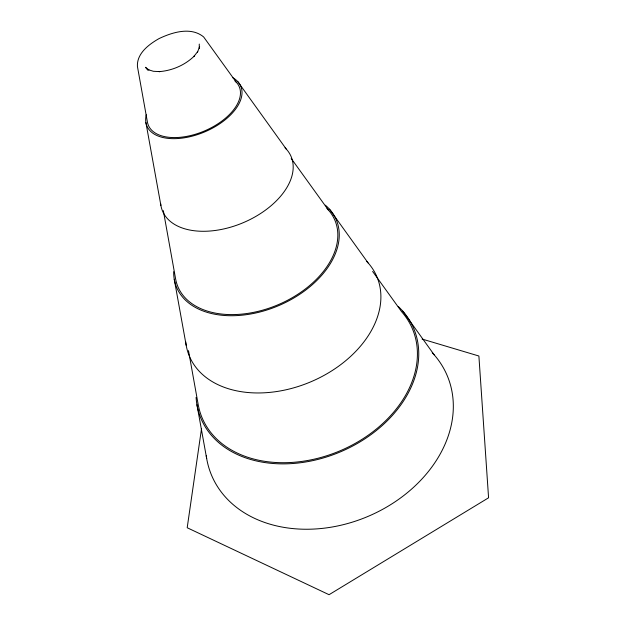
<?xml version="1.0" encoding="UTF-8"?>
<svg xmlns="http://www.w3.org/2000/svg" width="626" height="626" viewBox="0 0 626 626"><rect width="100%" height="100%" fill="white"/><g stroke="black" fill="none" stroke-linecap="round" stroke-linejoin="round"><path stroke-width="0.94" d="M199.334 47.506L199.287 48.233L199.248 44.07M201.541 428.481L187.197 527.741L329.057 594.7L488.577 497.795L478.89 356.014L422.096 339.057M197.464 52.177L199.655 46.707M197.746 51.473L193.982 56.371L194.396 55.949C185.014 65.112 172.291 70.628 159.239 71.63L159.786 71.622L153.339 71.278L148.182 69.658L148.957 69.971L145.49 67.279L147.72 70.128M236.284 82.249L203.653 36.957C190.93 26.441 172.314 32.294 159.027 38.601C148.965 44.329 136.671 53.445 137.423 66.473L147.407 121.992A49.352 27.098 -23 0 0 207.425 129.645A49.352 27.098 -23 0 0 234.953 80.957M291.215 158.48L328.235 209.859M372.619 271.441L401.689 311.795A114.19 84.041 -23 0 1 343.744 449.186A114.19 84.041 -23 0 1 198.16 404.349L188.496 350.615M237.684 81.497L286.262 149.074M329.464 209.17L368.072 262.873M402.784 311.161L434.162 354.801M145.897 122.547L160.89 205.414M174.239 279.235L186.188 345.302M196.947 404.764L206.682 458.576M163.339 210.665L175.585 278.758A85.23 55.604 -23 0 0 282.091 302.968A85.23 55.604 -23 0 0 326.968 208.505M432.237 352.681A127.923 98.767 -23 0 1 372.024 514.642A127.923 98.767 -23 0 1 206.244 455.767M398.23 306.458A115.505 85.011 -23 0 1 343.635 450.462A115.505 85.011 -23 0 1 196.094 397.377M366.805 261.496A101.827 70.902 -23 0 1 312.875 380.921A101.827 70.902 -23 0 1 185.687 341.608M325.356 205.187A86.685 56.559 -23 0 1 280.002 305.065A86.685 56.559 -23 0 1 173.668 271.715M285.049 147.822A69.83 42.153 -23 0 1 245.415 221.737A69.83 42.153 -23 0 1 160.632 203.575M232.786 77.718A50.98 27.99 -23 0 1 205.046 131.75A50.98 27.99 -23 0 1 146.265 114.769"/></g></svg>
